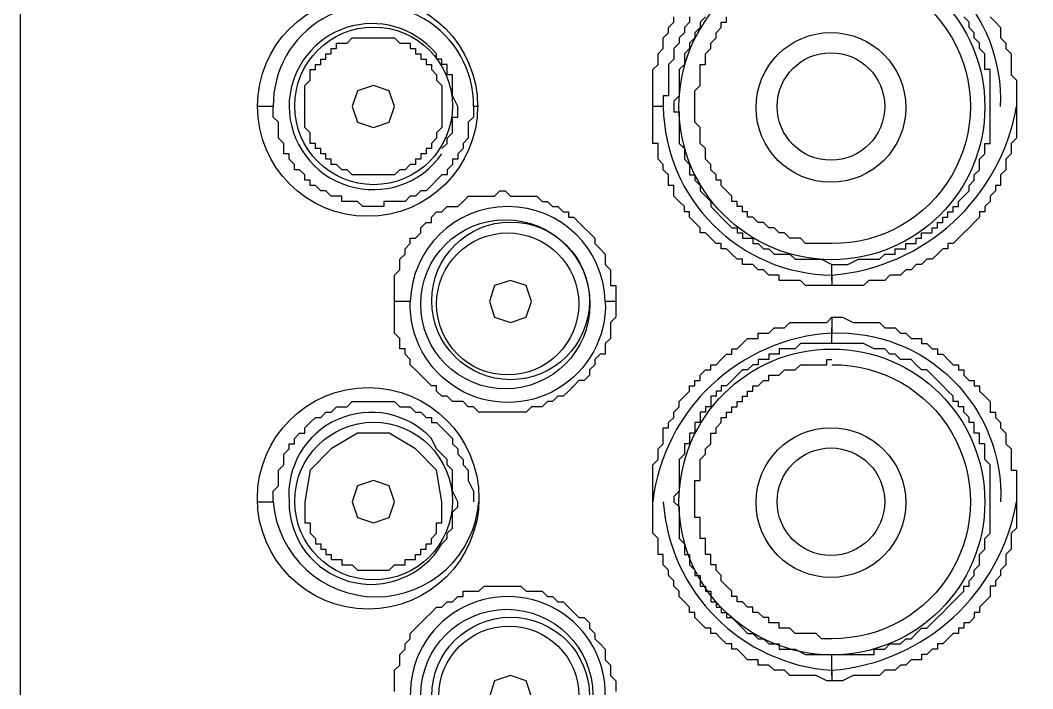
# Model space of a CAD drawing. Extents: x -1585 to -1165, y -4178 to -3881.
# Drawn here: x -1415.66 to -1409.94, y -3984.39 to -3980.62 of the extents above; entities that cross this region are included whole.
import ezdxf

# ---------------------------------------------------------------- set-up
doc = ezdxf.new("R2010")
doc.units = 0
doc.header["$LTSCALE"] = 7
doc.layers.add('DWG', color=7, linetype='CONTINUOUS')

msp = doc.modelspace()

# ---------------------------------------------------------------- linework, layer by layer
at = {"layer": 'DWG'}
for points in [[(-1406.4663, -4033.5221), (-1406.4663, -3967.1796), (-1415.6591, -3967.1796), (-1415.6591, -4033.5221)], [(-1413.2791, -3981.1026), (-1413.2791, -3981.1323), (-1413.2791, -3981.1621), (-1413.2791, -3981.1918), (-1413.2791, -3981.2216), (-1413.3088, -3981.2513), (-1413.3088, -3981.2811), (-1413.3386, -3981.3108), (-1413.3386, -3981.3406), (-1413.3683, -3981.3406), (-1413.3683, -3981.3703), (-1413.3981, -3981.3703), (-1413.3981, -3981.4001), (-1413.4278, -3981.4001), (-1413.4278, -3981.4298), (-1413.4576, -3981.4298), (-1413.4873, -3981.4596), (-1413.5171, -3981.4596), (-1413.5468, -3981.4893), (-1413.5766, -3981.4893), (-1413.6063, -3981.4893), (-1413.6361, -3981.4893), (-1413.6658, -3981.4893), (-1413.6956, -3981.4893), (-1413.7253, -3981.4893), (-1413.7551, -3981.4893), (-1413.7848, -3981.4893), (-1413.8146, -3981.4596), (-1413.8443, -3981.4596), (-1413.8741, -3981.4298), (-1413.9038, -3981.4298), (-1413.9038, -3981.4001), (-1413.9336, -3981.4001), (-1413.9336, -3981.3703), (-1413.9633, -3981.3703), (-1413.9633, -3981.3406), (-1413.9931, -3981.3406), (-1413.9931, -3981.3108), (-1414.0228, -3981.3108), (-1414.0228, -3981.2811), (-1414.0228, -3981.2513), (-1414.0526, -3981.2216), (-1414.0526, -3981.1918), (-1414.0526, -3981.1621), (-1414.0526, -3981.1323), (-1414.0526, -3981.1026), (-1414.0526, -3981.0728), (-1414.0526, -3981.0431), (-1414.0526, -3981.0133), (-1414.0526, -3980.9836), (-1414.0228, -3980.9538), (-1414.0228, -3980.9241), (-1414.0228, -3980.8943), (-1413.9931, -3980.8943), (-1413.9931, -3980.8646), (-1413.9633, -3980.8646), (-1413.9633, -3980.8348), (-1413.9336, -3980.8348), (-1413.9336, -3980.8051), (-1413.9038, -3980.8051), (-1413.9038, -3980.7753), (-1413.8741, -3980.7753), (-1413.8741, -3980.7456), (-1413.8443, -3980.7456), (-1413.8146, -3980.7456), (-1413.7848, -3980.7158), (-1413.7551, -3980.7158), (-1413.7253, -3980.7158), (-1413.6956, -3980.7158), (-1413.6658, -3980.7158), (-1413.6361, -3980.7158), (-1413.6063, -3980.7158), (-1413.5766, -3980.7158), (-1413.5468, -3980.7158), (-1413.5171, -3980.7456), (-1413.4873, -3980.7456), (-1413.4576, -3980.7456), (-1413.4576, -3980.7753), (-1413.4278, -3980.7753), (-1413.4278, -3980.8051), (-1413.3981, -3980.8051), (-1413.3981, -3980.8348), (-1413.3683, -3980.8348), (-1413.3683, -3980.8646), (-1413.3386, -3980.8646), (-1413.3386, -3980.8943), (-1413.3088, -3980.9241), (-1413.3088, -3980.9538), (-1413.2791, -3980.9836), (-1413.2791, -3981.0133), (-1413.2791, -3981.0431), (-1413.2791, -3981.0728)], [(-1413.5468, -3981.1026), (-1413.5766, -3981.0133), (-1413.6658, -3980.9836), (-1413.7551, -3981.0133), (-1413.7848, -3981.1026), (-1413.7551, -3981.1918), (-1413.6658, -3981.2216), (-1413.5766, -3981.1918)], [(-1413.5468, -3982.2033), (-1413.5468, -3982.1736), (-1413.5468, -3982.1438), (-1413.5468, -3982.1141), (-1413.5468, -3982.0843), (-1413.5468, -3982.0546), (-1413.5171, -3982.0248), (-1413.5171, -3981.9951), (-1413.5171, -3981.9653), (-1413.4873, -3981.9356), (-1413.4873, -3981.9058), (-1413.4576, -3981.8761), (-1413.4576, -3981.8463), (-1413.4278, -3981.8463), (-1413.3981, -3981.8166), (-1413.3981, -3981.7868), (-1413.3683, -3981.7571), (-1413.3386, -3981.7571), (-1413.3386, -3981.7273), (-1413.3088, -3981.6976), (-1413.2791, -3981.6976), (-1413.2493, -3981.6678), (-1413.2196, -3981.6678), (-1413.1898, -3981.6678), (-1413.1601, -3981.6381), (-1413.1303, -3981.6083), (-1413.1006, -3981.6083), (-1413.0708, -3981.6083), (-1413.0411, -3981.6083), (-1413.0113, -3981.6083), (-1412.9816, -3981.6083), (-1412.9518, -3981.5786), (-1412.9221, -3981.5786), (-1412.8923, -3981.6083), (-1412.8626, -3981.6083), (-1412.8328, -3981.6083), (-1412.8031, -3981.6083), (-1412.7733, -3981.6083), (-1412.7436, -3981.6083), (-1412.7138, -3981.6381), (-1412.6841, -3981.6381), (-1412.6543, -3981.6678), (-1412.6246, -3981.6678), (-1412.5948, -3981.6976), (-1412.5651, -3981.6976), (-1412.5651, -3981.7273), (-1412.5353, -3981.7273), (-1412.5056, -3981.7571), (-1412.4758, -3981.7868), (-1412.4461, -3981.8166), (-1412.4163, -3981.8463), (-1412.4163, -3981.8761), (-1412.3866, -3981.9058), (-1412.3568, -3981.9356), (-1412.3568, -3981.9653), (-1412.3568, -3981.9951), (-1412.3271, -3982.0248), (-1412.3271, -3982.0546), (-1412.3271, -3982.0843), (-1412.3271, -3982.1141), (-1412.2973, -3982.1141), (-1412.2973, -3982.1438), (-1412.2973, -3982.1736), (-1412.2973, -3982.2033), (-1412.2973, -3982.2331), (-1412.2973, -3982.2628), (-1412.2973, -3982.2926), (-1412.3271, -3982.3223), (-1412.3271, -3982.3521), (-1412.3271, -3982.3818), (-1412.3271, -3982.4116), (-1412.3568, -3982.4413), (-1412.3568, -3982.4711), (-1412.3568, -3982.5008), (-1412.3866, -3982.5008), (-1412.4163, -3982.5306), (-1412.4163, -3982.5603), (-1412.4461, -3982.5901), (-1412.4461, -3982.6198), (-1412.4758, -3982.6496), (-1412.5056, -3982.6496), (-1412.5353, -3982.6793), (-1412.5651, -3982.7091), (-1412.5948, -3982.7388), (-1412.6246, -3982.7388), (-1412.6543, -3982.7686), (-1412.6841, -3982.7686), (-1412.7138, -3982.7983), (-1412.7436, -3982.7983), (-1412.7733, -3982.7983), (-1412.8031, -3982.8281), (-1412.8328, -3982.8281), (-1412.8626, -3982.8281), (-1412.8923, -3982.8281), (-1412.9221, -3982.8281), (-1412.9518, -3982.8281), (-1412.9816, -3982.8281), (-1413.0113, -3982.8281), (-1413.0411, -3982.8281), (-1413.0708, -3982.8281), (-1413.1006, -3982.7983), (-1413.1303, -3982.7983), (-1413.1601, -3982.7686), (-1413.1898, -3982.7686), (-1413.2196, -3982.7686), (-1413.2493, -3982.7388), (-1413.2791, -3982.7388), (-1413.3088, -3982.7091), (-1413.3088, -3982.6793), (-1413.3386, -3982.6793), (-1413.3683, -3982.6496), (-1413.3981, -3982.6198), (-1413.4278, -3982.5901), (-1413.4576, -3982.5603), (-1413.4576, -3982.5306), (-1413.4873, -3982.5008), (-1413.4873, -3982.4711), (-1413.5171, -3982.4711), (-1413.5171, -3982.4413), (-1413.5171, -3982.4116), (-1413.5468, -3982.3818), (-1413.5468, -3982.3521), (-1413.5468, -3982.3223), (-1413.5468, -3982.2628)], [(-1412.7733, -3982.2033), (-1412.8031, -3982.1141), (-1412.8923, -3982.0843), (-1412.9816, -3982.1141), (-1413.0113, -3982.2033), (-1412.9816, -3982.2926), (-1412.8923, -3982.3223), (-1412.8031, -3982.2926)], [(-1412.0891, -3983.3338), (-1412.0891, -3983.2743), (-1412.0891, -3983.2148), (-1412.0891, -3983.1851), (-1412.0891, -3983.1553), (-1412.0891, -3983.1256), (-1412.0593, -3983.0958), (-1412.0593, -3983.0661), (-1412.0593, -3983.0363), (-1412.0296, -3983.0066), (-1412.0296, -3982.9768), (-1412.0296, -3982.9471), (-1412.0296, -3982.9173), (-1411.9998, -3982.9173), (-1411.9998, -3982.8876), (-1411.9701, -3982.8578), (-1411.9701, -3982.8281), (-1411.9403, -3982.7983), (-1411.9403, -3982.7686), (-1411.9106, -3982.7388), (-1411.8808, -3982.7091), (-1411.8808, -3982.6793), (-1411.8511, -3982.6793), (-1411.8511, -3982.6496), (-1411.8213, -3982.6496), (-1411.8213, -3982.6198), (-1411.7916, -3982.5901), (-1411.7618, -3982.5901), (-1411.7618, -3982.5603), (-1411.7321, -3982.5603), (-1411.7023, -3982.5306), (-1411.6726, -3982.5008), (-1411.6428, -3982.5008), (-1411.6428, -3982.4711), (-1411.6131, -3982.4711), (-1411.5833, -3982.4413), (-1411.5536, -3982.4116), (-1411.5238, -3982.4116), (-1411.4941, -3982.4116), (-1411.4941, -3982.3818), (-1411.4643, -3982.3818), (-1411.4346, -3982.3818), (-1411.4048, -3982.3521), (-1411.3751, -3982.3521), (-1411.3453, -3982.3521), (-1411.3156, -3982.3223), (-1411.2858, -3982.3223), (-1411.2561, -3982.3223), (-1411.2263, -3982.3223), (-1411.1966, -3982.3223), (-1411.1668, -3982.3223), (-1411.1073, -3982.3223), (-1411.0776, -3982.2926), (-1411.0181, -3982.2926), (-1410.9586, -3982.3223), (-1410.9288, -3982.3223), (-1410.8991, -3982.3223), (-1410.8693, -3982.3223), (-1410.8396, -3982.3223), (-1410.8098, -3982.3223), (-1410.7801, -3982.3521), (-1410.7503, -3982.3521), (-1410.7206, -3982.3521), (-1410.6908, -3982.3818), (-1410.6611, -3982.3818), (-1410.6313, -3982.4116), (-1410.6016, -3982.4116), (-1410.5718, -3982.4116), (-1410.5718, -3982.4413), (-1410.5421, -3982.4413), (-1410.5123, -3982.4711), (-1410.4826, -3982.4711), (-1410.4826, -3982.5008), (-1410.4528, -3982.5008), (-1410.4231, -3982.5306), (-1410.3933, -3982.5603), (-1410.3636, -3982.5603), (-1410.3636, -3982.5901), (-1410.3338, -3982.5901), (-1410.3338, -3982.6198), (-1410.3041, -3982.6496), (-1410.2743, -3982.6496), (-1410.2743, -3982.6793), (-1410.2446, -3982.6793), (-1410.2446, -3982.7091), (-1410.2148, -3982.7388), (-1410.1851, -3982.7686), (-1410.1851, -3982.7983), (-1410.1851, -3982.8281), (-1410.1553, -3982.8281), (-1410.1553, -3982.8578), (-1410.1256, -3982.8876), (-1410.1256, -3982.9173), (-1410.0958, -3982.9471), (-1410.0958, -3982.9768), (-1410.0958, -3983.0066), (-1410.0661, -3983.0363), (-1410.0661, -3983.0661), (-1410.0661, -3983.0958), (-1410.0661, -3983.1256), (-1410.0661, -3983.1553), (-1410.0363, -3983.1553), (-1410.0363, -3983.1851), (-1410.0363, -3983.2148), (-1410.0363, -3983.2743), (-1410.0363, -3983.3338), (-1410.0363, -3983.3636), (-1410.0363, -3983.4231), (-1410.0363, -3983.4528), (-1410.0363, -3983.4826), (-1410.0661, -3983.5123), (-1410.0661, -3983.5421), (-1410.0661, -3983.5718), (-1410.0661, -3983.6016), (-1410.0958, -3983.6313), (-1410.0958, -3983.6611), (-1410.0958, -3983.6908), (-1410.1256, -3983.7206), (-1410.1256, -3983.7503), (-1410.1553, -3983.7801), (-1410.1553, -3983.8098), (-1410.1851, -3983.8098), (-1410.1851, -3983.8396), (-1410.1851, -3983.8693), (-1410.2148, -3983.8991), (-1410.2446, -3983.9288), (-1410.2446, -3983.9586), (-1410.2743, -3983.9586), (-1410.2743, -3983.9883), (-1410.3041, -3984.0181), (-1410.3338, -3984.0181), (-1410.3338, -3984.0478), (-1410.3636, -3984.0478), (-1410.3636, -3984.0776), (-1410.3933, -3984.0776), (-1410.4231, -3984.1073), (-1410.4528, -3984.1371), (-1410.4826, -3984.1371), (-1410.4826, -3984.1668), (-1410.5123, -3984.1668), (-1410.5421, -3984.1966), (-1410.5718, -3984.1966), (-1410.5718, -3984.2263), (-1410.6016, -3984.2263), (-1410.6313, -3984.2263), (-1410.6611, -3984.2561), (-1410.6908, -3984.2561), (-1410.7206, -3984.2858), (-1410.7503, -3984.2858), (-1410.7801, -3984.2858), (-1410.8098, -3984.3156), (-1410.8396, -3984.3156), (-1410.8693, -3984.3156), (-1410.8991, -3984.3156), (-1410.9288, -3984.3156), (-1410.9586, -3984.3156), (-1411.0181, -3984.3453), (-1411.0776, -3984.3453), (-1411.1073, -3984.3453), (-1411.1668, -3984.3156), (-1411.1966, -3984.3156), (-1411.2263, -3984.3156), (-1411.2561, -3984.3156), (-1411.2858, -3984.3156), (-1411.3156, -3984.3156), (-1411.3453, -3984.2858), (-1411.3751, -3984.2858), (-1411.4048, -3984.2858), (-1411.4346, -3984.2561), (-1411.4643, -3984.2561), (-1411.4941, -3984.2561), (-1411.4941, -3984.2263), (-1411.5238, -3984.2263), (-1411.5536, -3984.2263), (-1411.5833, -3984.1966), (-1411.6131, -3984.1668), (-1411.6428, -3984.1668), (-1411.6428, -3984.1371), (-1411.6726, -3984.1371), (-1411.7023, -3984.1073), (-1411.7321, -3984.0776), (-1411.7618, -3984.0776), (-1411.7618, -3984.0478), (-1411.7916, -3984.0478), (-1411.8213, -3984.0181), (-1411.8511, -3983.9883), (-1411.8511, -3983.9586), (-1411.8808, -3983.9586), (-1411.8808, -3983.9288), (-1411.9106, -3983.8991), (-1411.9403, -3983.8693), (-1411.9403, -3983.8396), (-1411.9701, -3983.8098), (-1411.9701, -3983.7801), (-1411.9998, -3983.7503), (-1411.9998, -3983.7206), (-1412.0296, -3983.6908), (-1412.0296, -3983.6611), (-1412.0296, -3983.6313), (-1412.0593, -3983.6313), (-1412.0593, -3983.6016), (-1412.0593, -3983.5718), (-1412.0593, -3983.5421), (-1412.0891, -3983.5123), (-1412.0891, -3983.4826), (-1412.0891, -3983.4528), (-1412.0891, -3983.4231), (-1412.0891, -3983.3636)], [(-1411.0776, -3984.1966), (-1411.0181, -3984.1966), (-1410.9883, -3984.1966), (-1410.9288, -3984.1966), (-1410.8991, -3984.1966), (-1410.8693, -3984.1966), (-1410.8396, -3984.1966), (-1410.8396, -3984.1668), (-1410.8098, -3984.1668), (-1410.7801, -3984.1668), (-1410.7503, -3984.1371), (-1410.7206, -3984.1371), (-1410.6908, -3984.1371), (-1410.6611, -3984.1073), (-1410.6313, -3984.1073), (-1410.6016, -3984.0776), (-1410.5718, -3984.0478), (-1410.5421, -3984.0478), (-1410.5123, -3984.0181), (-1410.4826, -3983.9883), (-1410.4528, -3983.9586), (-1410.4231, -3983.9288), (-1410.3933, -3983.8991), (-1410.3636, -3983.8693), (-1410.3338, -3983.8396), (-1410.3338, -3983.8098), (-1410.3041, -3983.8098), (-1410.3041, -3983.7801), (-1410.2743, -3983.7503), (-1410.2743, -3983.7206), (-1410.2446, -3983.6908), (-1410.2446, -3983.6611), (-1410.2446, -3983.6313), (-1410.2148, -3983.6016), (-1410.2148, -3983.5718), (-1410.2148, -3983.5421), (-1410.1851, -3983.5123), (-1410.1851, -3983.4826), (-1410.1851, -3983.4528), (-1410.1851, -3983.4231), (-1410.1851, -3983.3933), (-1410.1851, -3983.3636), (-1410.1851, -3983.3338), (-1410.1851, -3983.3041), (-1410.1851, -3983.2743), (-1410.1851, -3983.2446), (-1410.1851, -3983.2148), (-1410.1851, -3983.1851), (-1410.1851, -3983.1553), (-1410.1851, -3983.1256), (-1410.2148, -3983.0958), (-1410.2148, -3983.0661), (-1410.2148, -3983.0363), (-1410.2148, -3983.0066), (-1410.2446, -3983.0066), (-1410.2446, -3982.9768), (-1410.2446, -3982.9471), (-1410.2743, -3982.9471), (-1410.2743, -3982.9173), (-1410.2743, -3982.8876), (-1410.3041, -3982.8876), (-1410.3041, -3982.8578), (-1410.3338, -3982.8281), (-1410.3338, -3982.7983), (-1410.3636, -3982.7983), (-1410.3636, -3982.7686), (-1410.3933, -3982.7686), (-1410.3933, -3982.7388), (-1410.4231, -3982.7091), (-1410.4528, -3982.6793), (-1410.4826, -3982.6496), (-1410.5123, -3982.6198), (-1410.5421, -3982.5901), (-1410.5718, -3982.5901), (-1410.6016, -3982.5603), (-1410.6313, -3982.5306), (-1410.6611, -3982.5306), (-1410.6908, -3982.5306), (-1410.7206, -3982.5008), (-1410.7503, -3982.5008), (-1410.7801, -3982.4711), (-1410.8098, -3982.4711), (-1410.8396, -3982.4711), (-1410.8991, -3982.4413), (-1410.9288, -3982.4413), (-1410.9883, -3982.4413), (-1411.0776, -3982.4413), (-1411.1073, -3982.4413), (-1411.1371, -3982.4413), (-1411.1966, -3982.4413), (-1411.2263, -3982.4413), (-1411.2561, -3982.4413), (-1411.2858, -3982.4711), (-1411.3156, -3982.4711), (-1411.3453, -3982.4711), (-1411.3751, -3982.4711), (-1411.3751, -3982.5008), (-1411.4048, -3982.5008), (-1411.4346, -3982.5008), (-1411.4346, -3982.5306), (-1411.4643, -3982.5306), (-1411.4941, -3982.5306), (-1411.4941, -3982.5603), (-1411.5238, -3982.5603), (-1411.5536, -3982.5901), (-1411.5833, -3982.5901), (-1411.6131, -3982.6198), (-1411.6428, -3982.6496), (-1411.6726, -3982.6793), (-1411.7023, -3982.6793), (-1411.7023, -3982.7091), (-1411.7321, -3982.7091), (-1411.7321, -3982.7388), (-1411.7618, -3982.7388), (-1411.7618, -3982.7686), (-1411.7618, -3982.7983), (-1411.7916, -3982.7983), (-1411.7916, -3982.8281), (-1411.8213, -3982.8281), (-1411.8213, -3982.8578), (-1411.8213, -3982.8876), (-1411.8511, -3982.8876), (-1411.8511, -3982.9173), (-1411.8511, -3982.9471), (-1411.8808, -3982.9471), (-1411.8808, -3982.9768), (-1411.8808, -3983.0066), (-1411.9106, -3983.0066), (-1411.9106, -3983.0363), (-1411.9106, -3983.0661), (-1411.9403, -3983.0958), (-1411.9403, -3983.1256), (-1411.9403, -3983.1553), (-1411.9403, -3983.1851), (-1411.9403, -3983.2148), (-1411.9403, -3983.2446), (-1411.9403, -3983.2743), (-1411.9701, -3983.3041), (-1411.9701, -3983.3338), (-1411.9403, -3983.3636), (-1411.9403, -3983.3933), (-1411.9403, -3983.4231), (-1411.9403, -3983.4528), (-1411.9403, -3983.4826), (-1411.9403, -3983.5123), (-1411.9403, -3983.5421), (-1411.9106, -3983.5718), (-1411.9106, -3983.6016), (-1411.9106, -3983.6313), (-1411.8808, -3983.6313), (-1411.8808, -3983.6611), (-1411.8808, -3983.6908), (-1411.8511, -3983.7206), (-1411.8511, -3983.7503), (-1411.8213, -3983.7503), (-1411.8213, -3983.7801), (-1411.8213, -3983.8098), (-1411.7916, -3983.8098), (-1411.7916, -3983.8396), (-1411.7618, -3983.8396), (-1411.7618, -3983.8693), (-1411.7618, -3983.8991), (-1411.7321, -3983.8991), (-1411.7321, -3983.9288), (-1411.7023, -3983.9288), (-1411.7023, -3983.9586), (-1411.6726, -3983.9586), (-1411.6726, -3983.9883), (-1411.6428, -3983.9883), (-1411.6131, -3984.0181), (-1411.5833, -3984.0478), (-1411.5536, -3984.0776), (-1411.5238, -3984.0776), (-1411.4941, -3984.1073), (-1411.4643, -3984.1073), (-1411.4346, -3984.1371), (-1411.4048, -3984.1371), (-1411.3751, -3984.1371), (-1411.3751, -3984.1668), (-1411.3453, -3984.1668), (-1411.3156, -3984.1668), (-1411.2858, -3984.1668), (-1411.2263, -3984.1966), (-1411.1966, -3984.1966), (-1411.1371, -3984.1966)], [(-1413.2791, -3983.3338), (-1413.3088, -3983.1553), (-1413.4278, -3983.0363), (-1413.5766, -3982.9471), (-1413.7551, -3982.9471), (-1413.9038, -3983.0363), (-1414.0228, -3983.1553), (-1414.0526, -3983.3338), (-1414.0526, -3983.3636), (-1414.0526, -3983.3933), (-1414.0526, -3983.4231), (-1414.0526, -3983.4528), (-1414.0228, -3983.4528), (-1414.0228, -3983.4826), (-1414.0228, -3983.5123), (-1413.9931, -3983.5421), (-1413.9931, -3983.5718), (-1413.9633, -3983.5718), (-1413.9633, -3983.6016), (-1413.9336, -3983.6016), (-1413.9336, -3983.6313), (-1413.9038, -3983.6313), (-1413.9038, -3983.6611), (-1413.8741, -3983.6611), (-1413.8443, -3983.6611), (-1413.8443, -3983.6908), (-1413.8146, -3983.6908), (-1413.7848, -3983.6908), (-1413.7551, -3983.7206), (-1413.7253, -3983.7206), (-1413.6956, -3983.7206), (-1413.6658, -3983.7206), (-1413.6361, -3983.7206), (-1413.6063, -3983.7206), (-1413.5766, -3983.7206), (-1413.5468, -3983.6908), (-1413.5171, -3983.6908), (-1413.4873, -3983.6908), (-1413.4873, -3983.6611), (-1413.4576, -3983.6611), (-1413.4278, -3983.6611), (-1413.4278, -3983.6313), (-1413.3981, -3983.6313), (-1413.3981, -3983.6016), (-1413.3683, -3983.6016), (-1413.3683, -3983.5718), (-1413.3386, -3983.5718), (-1413.3386, -3983.5421), (-1413.3088, -3983.5123), (-1413.3088, -3983.4826), (-1413.3088, -3983.4528), (-1413.2791, -3983.4528), (-1413.2791, -3983.4231), (-1413.2791, -3983.3933), (-1413.2791, -3983.3636)], [(-1413.5468, -3983.3338), (-1413.5766, -3983.2446), (-1413.6658, -3983.2148), (-1413.7551, -3983.2446), (-1413.7848, -3983.3338), (-1413.7551, -3983.4231), (-1413.6658, -3983.4528), (-1413.5766, -3983.4231)], [(-1412.7733, -3984.4346), (-1412.8031, -3984.3453), (-1412.8923, -3984.3156), (-1412.9816, -3984.3453), (-1413.0113, -3984.4346), (-1412.9816, -3984.5238), (-1412.8923, -3984.5536), (-1412.8031, -3984.5238)]]:
    msp.add_lwpolyline(points, close=True, dxfattribs=at)
for points in [[(-1411.0776, -3980.3291, -1.01005), (-1411.0776, -3981.8761), (-1411.1073, -3981.8761), (-1411.1371, -3981.8761), (-1411.1668, -3981.8761), (-1411.1966, -3981.8761), (-1411.2263, -3981.8761), (-1411.2561, -3981.8463), (-1411.2858, -3981.8463), (-1411.3156, -3981.8463), (-1411.3453, -3981.8166), (-1411.3751, -3981.8166), (-1411.4048, -3981.7868), (-1411.4346, -3981.7868), (-1411.4643, -3981.7571), (-1411.4941, -3981.7571), (-1411.5238, -3981.7273), (-1411.5536, -3981.7273), (-1411.5536, -3981.6976), (-1411.5833, -3981.6976), (-1411.5833, -3981.6678), (-1411.6131, -3981.6678), (-1411.6131, -3981.6381), (-1411.6428, -3981.6381), (-1411.6428, -3981.6083), (-1411.6726, -3981.5786), (-1411.7023, -3981.5488), (-1411.7023, -3981.5191), (-1411.7321, -3981.5191), (-1411.7321, -3981.4893), (-1411.7618, -3981.4596), (-1411.7618, -3981.4298), (-1411.7916, -3981.4001), (-1411.7916, -3981.3703), (-1411.7916, -3981.3406), (-1411.8213, -3981.3108), (-1411.8213, -3981.2811), (-1411.8213, -3981.2513), (-1411.8213, -3981.2216), (-1411.8511, -3981.1918), (-1411.8511, -3981.1621), (-1411.8511, -3981.1323), (-1411.8511, -3981.1026), (-1411.8511, -3981.0728), (-1411.8511, -3981.0431), (-1411.8511, -3981.0133), (-1411.8213, -3980.9836), (-1411.8213, -3980.9538), (-1411.8213, -3980.9241), (-1411.8213, -3980.8646), (-1411.7916, -3980.8646), (-1411.7916, -3980.8348), (-1411.7916, -3980.8051), (-1411.7618, -3980.7753), (-1411.7618, -3980.7456), (-1411.7321, -3980.7158), (-1411.7321, -3980.6861), (-1411.7023, -3980.6563), (-1411.7023, -3980.6266), (-1411.6726, -3980.6266), (-1411.6726, -3980.5968)], [(-1413.2791, -3981.3406), (-1413.2493, -3981.3108), (-1413.2493, -3981.2811), (-1413.2196, -3981.2513), (-1413.2196, -3981.2216), (-1413.2196, -3981.1918), (-1413.2196, -3981.1621), (-1413.1898, -3981.1621), (-1413.1898, -3981.1323), (-1413.1898, -3981.1026), (-1413.2196, -3981.0431), (-1413.2196, -3981.0133), (-1413.2196, -3980.9836), (-1413.2196, -3980.9538), (-1413.2196, -3980.9241), (-1413.2493, -3980.9241), (-1413.2493, -3980.8943), (-1413.2493, -3980.8646), (-1413.2791, -3980.8646), (-1413.2791, -3980.8348), (-1413.3088, -3980.8348), (-1413.3088, -3980.8051), (-1413.3386, -3980.7753, 0.671749), (-1414.1418, -3981.1026, 0.72896), (-1413.2791, -3981.3703)], [(-1412.0296, -3981.1026, 0.406591), (-1411.0776, -3982.0546), (-1411.0776, -3982.0843), (-1411.0776, -3982.1141)], [(-1412.2973, -3982.2033), (-1412.3271, -3982.2033), (-1412.3568, -3982.2033, -1.036194), (-1413.4576, -3982.2033), (-1413.4873, -3982.2033), (-1413.5171, -3982.2033), (-1413.5468, -3982.2033)], [(-1411.0776, -3982.2926), (-1411.0776, -3982.3223), (-1411.0776, -3982.3521), (-1411.0776, -3982.3818, -0.4375), (-1410.1256, -3983.3338)], [(-1411.0776, -3982.5603, -1.01005), (-1411.0776, -3984.1073), (-1411.1073, -3984.1073), (-1411.1371, -3984.1073), (-1411.1668, -3984.0776), (-1411.1966, -3984.0776), (-1411.2263, -3984.0776), (-1411.2561, -3984.0776), (-1411.2858, -3984.0776), (-1411.3156, -3984.0478), (-1411.3453, -3984.0478), (-1411.3751, -3984.0478), (-1411.3751, -3984.0181), (-1411.4048, -3984.0181), (-1411.4346, -3984.0181), (-1411.4346, -3983.9883), (-1411.4643, -3983.9883), (-1411.4941, -3983.9586), (-1411.5238, -3983.9586), (-1411.5238, -3983.9288), (-1411.5536, -3983.9288), (-1411.5833, -3983.8991), (-1411.6131, -3983.8991), (-1411.6131, -3983.8693), (-1411.6428, -3983.8693), (-1411.6428, -3983.8396), (-1411.6726, -3983.8098), (-1411.7023, -3983.7801), (-1411.7023, -3983.7503), (-1411.7321, -3983.7206), (-1411.7321, -3983.6908), (-1411.7618, -3983.6908), (-1411.7618, -3983.6611), (-1411.7618, -3983.6313), (-1411.7916, -3983.6313), (-1411.7916, -3983.6016), (-1411.7916, -3983.5718), (-1411.7916, -3983.5421), (-1411.8213, -3983.5421), (-1411.8213, -3983.5123), (-1411.8213, -3983.4528), (-1411.8213, -3983.4231), (-1411.8511, -3983.4231), (-1411.8511, -3983.3933), (-1411.8511, -3983.3636), (-1411.8511, -3983.3338), (-1411.8511, -3983.3041), (-1411.8511, -3983.2743), (-1411.8511, -3983.2446), (-1411.8511, -3983.2148), (-1411.8213, -3983.2148), (-1411.8213, -3983.1851), (-1411.8213, -3983.1256), (-1411.8213, -3983.0958), (-1411.7916, -3983.0661), (-1411.7916, -3983.0363), (-1411.7618, -3983.0066), (-1411.7618, -3982.9768), (-1411.7618, -3982.9471), (-1411.7321, -3982.9471), (-1411.7321, -3982.9173), (-1411.7023, -3982.8876), (-1411.7023, -3982.8578), (-1411.6726, -3982.8578), (-1411.6726, -3982.8281), (-1411.6428, -3982.8281), (-1411.6428, -3982.7983), (-1411.6131, -3982.7983), (-1411.6131, -3982.7686), (-1411.5833, -3982.7686), (-1411.5833, -3982.7388), (-1411.5536, -3982.7388), (-1411.5536, -3982.7091), (-1411.5238, -3982.7091), (-1411.5238, -3982.6793), (-1411.4941, -3982.6793), (-1411.4643, -3982.6496), (-1411.4346, -3982.6496), (-1411.4346, -3982.6198), (-1411.4048, -3982.6198), (-1411.3751, -3982.6198), (-1411.3453, -3982.5901), (-1411.3156, -3982.5901), (-1411.2858, -3982.5901), (-1411.2561, -3982.5603), (-1411.2263, -3982.5603), (-1411.1966, -3982.5603), (-1411.1668, -3982.5603), (-1411.1371, -3982.5603), (-1411.1073, -3982.5603), (-1411.1073, -3982.5306), (-1411.0776, -3982.5306)], [(-1412.0296, -3983.3338, 0.375), (-1411.0776, -3984.2858), (-1411.0776, -3984.3156), (-1411.0776, -3984.3453)]]:
    msp.add_lwpolyline(points, format="xyb", dxfattribs=at)
for points in [[(-1411.8808, -3980.5968), (-1411.8808, -3980.6266), (-1411.9106, -3980.6563), (-1411.9106, -3980.6861), (-1411.9403, -3980.7158), (-1411.9403, -3980.7456), (-1411.9701, -3980.7753), (-1411.9701, -3980.8051), (-1411.9701, -3980.8348), (-1411.9998, -3980.8646), (-1411.9998, -3980.8943), (-1411.9998, -3980.9241), (-1411.9998, -3980.9538), (-1411.9998, -3980.9836), (-1411.9998, -3981.0133), (-1411.9998, -3981.0431), (-1412.0296, -3981.0431), (-1412.0296, -3981.0728), (-1412.0296, -3981.1026), (-1412.0593, -3981.1026), (-1412.0891, -3981.1026)], [(-1410.1851, -3980.5968), (-1410.1553, -3980.6266), (-1410.1256, -3980.6563), (-1410.1256, -3980.6861), (-1410.1256, -3980.7158), (-1410.0958, -3980.7456), (-1410.0958, -3980.7753), (-1410.0661, -3980.8051), (-1410.0661, -3980.8348), (-1410.0661, -3980.8646), (-1410.0661, -3980.8943), (-1410.0661, -3980.9241), (-1410.0363, -3980.9538), (-1410.0363, -3980.9836), (-1410.0363, -3981.0133), (-1410.0363, -3981.0431), (-1410.0363, -3981.1026), (-1410.0363, -3981.1621), (-1410.0363, -3981.1918), (-1410.0363, -3981.2216), (-1410.0363, -3981.2513), (-1410.0363, -3981.2811), (-1410.0661, -3981.3108), (-1410.0661, -3981.3406), (-1410.0661, -3981.3703), (-1410.0958, -3981.4001), (-1410.0958, -3981.4298), (-1410.0958, -3981.4596), (-1410.1256, -3981.4893), (-1410.1256, -3981.5191), (-1410.1256, -3981.5488), (-1410.1553, -3981.5488), (-1410.1553, -3981.5786), (-1410.1851, -3981.6083), (-1410.1851, -3981.6381), (-1410.2148, -3981.6678), (-1410.2148, -3981.6976), (-1410.2446, -3981.6976), (-1410.2446, -3981.7273), (-1410.2743, -3981.7571), (-1410.3041, -3981.7868), (-1410.3338, -3981.8166), (-1410.3636, -3981.8463), (-1410.3933, -3981.8761), (-1410.4231, -3981.8761), (-1410.4231, -3981.9058), (-1410.4528, -3981.9058), (-1410.4826, -3981.9356), (-1410.5123, -3981.9653), (-1410.5421, -3981.9653), (-1410.5718, -3981.9951), (-1410.6016, -3981.9951), (-1410.6313, -3982.0248), (-1410.6611, -3982.0248), (-1410.6908, -3982.0546), (-1410.7206, -3982.0546), (-1410.7503, -3982.0546), (-1410.7801, -3982.0843), (-1410.8098, -3982.0843), (-1410.8396, -3982.0843), (-1410.8693, -3982.0843), (-1410.8991, -3982.1141), (-1410.9288, -3982.1141), (-1410.9586, -3982.1141), (-1411.0181, -3982.1141), (-1411.0776, -3982.1141), (-1411.1073, -3982.1141), (-1411.1668, -3982.1141), (-1411.1966, -3982.1141), (-1411.2263, -3982.1141), (-1411.2561, -3982.0843), (-1411.2858, -3982.0843), (-1411.3156, -3982.0843), (-1411.3453, -3982.0843), (-1411.3751, -3982.0843), (-1411.3751, -3982.0546), (-1411.4048, -3982.0546), (-1411.4346, -3982.0546), (-1411.4643, -3982.0248), (-1411.4941, -3982.0248), (-1411.5238, -3981.9951), (-1411.5536, -3981.9951), (-1411.5833, -3981.9951), (-1411.5833, -3981.9653), (-1411.6131, -3981.9653), (-1411.6428, -3981.9356), (-1411.6726, -3981.9058), (-1411.7023, -3981.9058), (-1411.7023, -3981.8761), (-1411.7321, -3981.8761), (-1411.7618, -3981.8463), (-1411.7916, -3981.8166), (-1411.8213, -3981.8166), (-1411.8213, -3981.7868), (-1411.8511, -3981.7571), (-1411.8808, -3981.7273), (-1411.8808, -3981.6976), (-1411.9106, -3981.6976), (-1411.9106, -3981.6678), (-1411.9403, -3981.6381), (-1411.9701, -3981.6083), (-1411.9701, -3981.5786), (-1411.9701, -3981.5488), (-1411.9998, -3981.5488), (-1411.9998, -3981.5191), (-1411.9998, -3981.4893), (-1412.0296, -3981.4596), (-1412.0296, -3981.4298), (-1412.0593, -3981.4001), (-1412.0593, -3981.3703), (-1412.0593, -3981.3406), (-1412.0593, -3981.3108), (-1412.0891, -3981.3108), (-1412.0891, -3981.2811), (-1412.0891, -3981.2513), (-1412.0891, -3981.2216), (-1412.0891, -3981.1918), (-1412.0891, -3981.1621), (-1412.0891, -3981.1026), (-1412.0891, -3981.0431), (-1412.0891, -3981.0133), (-1412.0891, -3980.9836), (-1412.0891, -3980.9538), (-1412.0891, -3980.9241), (-1412.0891, -3980.8943), (-1412.0593, -3980.8646), (-1412.0593, -3980.8348), (-1412.0593, -3980.8051), (-1412.0296, -3980.7753), (-1412.0296, -3980.7456), (-1412.0296, -3980.7158), (-1411.9998, -3980.6861), (-1411.9998, -3980.6563), (-1411.9701, -3980.6266), (-1411.9701, -3980.5968)], [(-1411.7916, -3980.5968), (-1411.8213, -3980.6266), (-1411.8213, -3980.6563), (-1411.8511, -3980.6861), (-1411.8511, -3980.7158), (-1411.8808, -3980.7456), (-1411.8808, -3980.7753), (-1411.9106, -3980.8051), (-1411.9106, -3980.8348), (-1411.9106, -3980.8646), (-1411.9403, -3980.8943), (-1411.9403, -3980.9241), (-1411.9403, -3980.9538), (-1411.9403, -3980.9836), (-1411.9403, -3981.0133), (-1411.9403, -3981.0431), (-1411.9701, -3981.0728), (-1411.9701, -3981.1026), (-1411.9701, -3981.1323), (-1411.9403, -3981.1323), (-1411.9403, -3981.1621), (-1411.9403, -3981.1918), (-1411.9403, -3981.2216), (-1411.9403, -3981.2513), (-1411.9403, -3981.2811), (-1411.9403, -3981.3108), (-1411.9106, -3981.3406), (-1411.9106, -3981.3703), (-1411.9106, -3981.4001), (-1411.8808, -3981.4298), (-1411.8808, -3981.4596), (-1411.8808, -3981.4893), (-1411.8511, -3981.4893), (-1411.8511, -3981.5191), (-1411.8213, -3981.5488), (-1411.8213, -3981.5786), (-1411.7916, -3981.6083), (-1411.7618, -3981.6381), (-1411.7618, -3981.6678), (-1411.7321, -3981.6976), (-1411.7023, -3981.7273), (-1411.6726, -3981.7571), (-1411.6428, -3981.7868), (-1411.6131, -3981.7868), (-1411.6131, -3981.8166), (-1411.5833, -3981.8166), (-1411.5833, -3981.8463), (-1411.5536, -3981.8463), (-1411.5238, -3981.8463), (-1411.5238, -3981.8761), (-1411.4941, -3981.8761), (-1411.4643, -3981.9058), (-1411.4346, -3981.9058), (-1411.4048, -3981.9356), (-1411.3751, -3981.9356), (-1411.3453, -3981.9356), (-1411.3156, -3981.9356), (-1411.2858, -3981.9653), (-1411.2263, -3981.9653), (-1411.1966, -3981.9653), (-1411.1371, -3981.9653), (-1411.0776, -3981.9951), (-1411.0181, -3981.9951), (-1410.9883, -3981.9951), (-1410.9288, -3981.9653), (-1410.8991, -3981.9653), (-1410.8693, -3981.9653), (-1410.8396, -3981.9653), (-1410.8098, -3981.9653), (-1410.7801, -3981.9356), (-1410.7503, -3981.9356), (-1410.7206, -3981.9356), (-1410.7206, -3981.9058), (-1410.6908, -3981.9058), (-1410.6611, -3981.9058), (-1410.6611, -3981.8761), (-1410.6313, -3981.8761), (-1410.6016, -3981.8761), (-1410.6016, -3981.8463), (-1410.5718, -3981.8463), (-1410.5718, -3981.8166), (-1410.5421, -3981.8166), (-1410.5123, -3981.8166), (-1410.5123, -3981.7868), (-1410.4826, -3981.7868), (-1410.4826, -3981.7571), (-1410.4528, -3981.7571), (-1410.4528, -3981.7273), (-1410.4231, -3981.7273), (-1410.4231, -3981.6976), (-1410.3933, -3981.6976), (-1410.3933, -3981.6678), (-1410.3636, -3981.6678), (-1410.3636, -3981.6381), (-1410.3338, -3981.6083), (-1410.3041, -3981.5786), (-1410.3041, -3981.5488), (-1410.2743, -3981.5191), (-1410.2743, -3981.4893), (-1410.2446, -3981.4596), (-1410.2446, -3981.4298), (-1410.2446, -3981.4001), (-1410.2148, -3981.3703), (-1410.2148, -3981.3406), (-1410.2148, -3981.3108), (-1410.1851, -3981.3108), (-1410.1851, -3981.2811), (-1410.1851, -3981.2513), (-1410.1851, -3981.2216), (-1410.1851, -3981.1918), (-1410.1851, -3981.1621), (-1410.1851, -3981.1323), (-1410.1851, -3981.1026), (-1410.1851, -3981.0728), (-1410.1851, -3981.0431), (-1410.1851, -3981.0133), (-1410.1851, -3980.9836), (-1410.1851, -3980.9538), (-1410.1851, -3980.9241), (-1410.1851, -3980.8943), (-1410.2148, -3980.8943), (-1410.2148, -3980.8646), (-1410.2148, -3980.8348), (-1410.2148, -3980.8051), (-1410.2446, -3980.7753), (-1410.2446, -3980.7456), (-1410.2743, -3980.7158), (-1410.2743, -3980.6861), (-1410.3041, -3980.6563), (-1410.3041, -3980.6266), (-1410.3338, -3980.5968)], [(-1413.0708, -3981.1026), (-1413.1006, -3981.1026), (-1413.1006, -3981.1323), (-1413.1006, -3981.1621), (-1413.1303, -3981.1918), (-1413.1303, -3981.2216), (-1413.1303, -3981.2513), (-1413.1303, -3981.2811), (-1413.1601, -3981.3108), (-1413.1601, -3981.3406), (-1413.1898, -3981.3703), (-1413.1898, -3981.4001), (-1413.2196, -3981.4001), (-1413.2196, -3981.4298), (-1413.2493, -3981.4596), (-1413.2493, -3981.4893), (-1413.2791, -3981.4893), (-1413.3088, -3981.5191), (-1413.3386, -3981.5488), (-1413.3683, -3981.5786), (-1413.3981, -3981.5786), (-1413.4278, -3981.6083), (-1413.4576, -3981.6083), (-1413.4873, -3981.6381), (-1413.5171, -3981.6381), (-1413.5468, -3981.6381), (-1413.5766, -3981.6381), (-1413.6063, -3981.6381), (-1413.6063, -3981.6678), (-1413.6361, -3981.6678), (-1413.6658, -3981.6678), (-1413.6956, -3981.6678), (-1413.7253, -3981.6678), (-1413.7551, -3981.6381), (-1413.7848, -3981.6381), (-1413.8146, -3981.6381), (-1413.8443, -3981.6381), (-1413.8443, -3981.6083), (-1413.8741, -3981.6083), (-1413.9038, -3981.6083), (-1413.9336, -3981.5786), (-1413.9633, -3981.5786), (-1413.9931, -3981.5488), (-1414.0228, -3981.5488), (-1414.0228, -3981.5191), (-1414.0526, -3981.5191), (-1414.0526, -3981.4893), (-1414.0823, -3981.4596), (-1414.1121, -3981.4596), (-1414.1121, -3981.4298), (-1414.1418, -3981.4001), (-1414.1418, -3981.3703), (-1414.1716, -3981.3703), (-1414.1716, -3981.3406), (-1414.1716, -3981.3108), (-1414.2013, -3981.2811), (-1414.2013, -3981.2513), (-1414.2013, -3981.2216), (-1414.2013, -3981.1918), (-1414.2311, -3981.1621), (-1414.2311, -3981.1323), (-1414.2311, -3981.1026), (-1414.2608, -3981.1026), (-1414.2906, -3981.1026), (-1414.3203, -3981.1026)], [(-1411.0776, -3982.0843), (-1411.0776, -3982.0546), (-1411.0776, -3982.0248), (-1411.0776, -3981.9951)], [(-1411.0776, -3982.4413), (-1411.0776, -3982.4116), (-1411.0776, -3982.3818), (-1411.0776, -3982.3521)], [(-1414.3203, -3983.3338), (-1414.2906, -3983.3338), (-1414.2608, -3983.3338), (-1414.2311, -3983.3338), (-1414.2311, -3983.3041), (-1414.2311, -3983.2743), (-1414.2013, -3983.2446), (-1414.2013, -3983.2148), (-1414.2013, -3983.1851), (-1414.2013, -3983.1553), (-1414.1716, -3983.1256), (-1414.1716, -3983.0958), (-1414.1716, -3983.0661), (-1414.1418, -3983.0363), (-1414.1418, -3983.0066), (-1414.1121, -3983.0066), (-1414.1121, -3982.9768), (-1414.0823, -3982.9471), (-1414.0526, -3982.9471), (-1414.0526, -3982.9173), (-1414.0228, -3982.8876), (-1413.9931, -3982.8578), (-1413.9633, -3982.8578), (-1413.9336, -3982.8281), (-1413.9038, -3982.8281), (-1413.8741, -3982.7983), (-1413.8443, -3982.7983), (-1413.8146, -3982.7983), (-1413.7848, -3982.7686), (-1413.7551, -3982.7686), (-1413.7253, -3982.7686), (-1413.6956, -3982.7686), (-1413.6658, -3982.7686), (-1413.6361, -3982.7686), (-1413.6063, -3982.7686), (-1413.5766, -3982.7686), (-1413.5468, -3982.7686), (-1413.5171, -3982.7983), (-1413.4873, -3982.7983), (-1413.4576, -3982.7983), (-1413.4278, -3982.8281), (-1413.3981, -3982.8281), (-1413.3683, -3982.8578), (-1413.3386, -3982.8578), (-1413.3386, -3982.8876), (-1413.3088, -3982.8876), (-1413.2791, -3982.9173), (-1413.2493, -3982.9471), (-1413.2196, -3982.9768), (-1413.2196, -3983.0066), (-1413.1898, -3983.0363), (-1413.1898, -3983.0661), (-1413.1601, -3983.0958), (-1413.1601, -3983.1256), (-1413.1303, -3983.1553), (-1413.1303, -3983.1851), (-1413.1303, -3983.2148), (-1413.1006, -3983.2743), (-1413.1006, -3983.3041), (-1413.1006, -3983.3338)], [(-1413.5468, -3984.4048), (-1413.5468, -3984.3751), (-1413.5468, -3984.3453), (-1413.5468, -3984.3156), (-1413.5468, -3984.2858), (-1413.5171, -3984.2561), (-1413.5171, -3984.2263), (-1413.5171, -3984.1966), (-1413.4873, -3984.1668), (-1413.4873, -3984.1371), (-1413.4576, -3984.1073), (-1413.4576, -3984.0776), (-1413.4278, -3984.0478), (-1413.3981, -3984.0181), (-1413.3683, -3983.9883), (-1413.3386, -3983.9586), (-1413.3088, -3983.9288), (-1413.2791, -3983.9288), (-1413.2493, -3983.8991), (-1413.2196, -3983.8991), (-1413.1898, -3983.8693), (-1413.1601, -3983.8693), (-1413.1601, -3983.8396), (-1413.1303, -3983.8396), (-1413.1006, -3983.8396), (-1413.0708, -3983.8396), (-1413.0411, -3983.8098), (-1413.0113, -3983.8098), (-1412.9816, -3983.8098), (-1412.9518, -3983.8098), (-1412.9221, -3983.8098), (-1412.8923, -3983.8098), (-1412.8626, -3983.8098), (-1412.8328, -3983.8098), (-1412.8031, -3983.8396), (-1412.7733, -3983.8396), (-1412.7436, -3983.8396), (-1412.7138, -3983.8396), (-1412.6841, -3983.8693), (-1412.6543, -3983.8693), (-1412.6246, -3983.8991), (-1412.5948, -3983.8991), (-1412.5651, -3983.9288), (-1412.5353, -3983.9586), (-1412.5056, -3983.9883), (-1412.4758, -3983.9883), (-1412.4461, -3984.0181), (-1412.4461, -3984.0478), (-1412.4163, -3984.0776), (-1412.4163, -3984.1073), (-1412.3866, -3984.1371), (-1412.3568, -3984.1668), (-1412.3568, -3984.1966), (-1412.3568, -3984.2263), (-1412.3271, -3984.2561), (-1412.3271, -3984.2858), (-1412.3271, -3984.3156), (-1412.2973, -3984.3453), (-1412.2973, -3984.3751), (-1412.2973, -3984.4048)], [(-1411.0776, -3984.3156), (-1411.0776, -3984.2561), (-1411.0776, -3984.2263), (-1411.0776, -3984.1966)]]:
    msp.add_lwpolyline(points, dxfattribs=at)
msp.add_lwpolyline([(-1414.1418, -3983.3338, 0.767281), (-1413.2791, -3983.5718), (-1413.2493, -3983.5421), (-1413.2493, -3983.5123), (-1413.2196, -3983.4826), (-1413.2196, -3983.4528), (-1413.2196, -3983.4231), (-1413.2196, -3983.3933), (-1413.1898, -3983.3636), (-1413.1898, -3983.3338), (-1413.2196, -3983.2743), (-1413.2196, -3983.2446), (-1413.2196, -3983.2148), (-1413.2196, -3983.1851), (-1413.2196, -3983.1553), (-1413.2493, -3983.1256), (-1413.2493, -3983.0958), (-1413.2791, -3983.0661), (-1413.3088, -3983.0363), (-1413.3386, -3982.9768, 0.711979)], format="xyb", close=True, dxfattribs=at)
for centre, radius in [((-1411.0782, -3981.1041), 0.8633), ((-1413.699, -3981.1014), 0.6213), ((-1413.6647, -3981.0991), 0.4451), ((-1411.0837, -3981.1079), 0.4227), ((-1411.0835, -3981.1026), 0.3035), ((-1412.9209, -3982.2191), 0.4775), ((-1412.8912, -3982.1999), 0.4451), ((-1412.9081, -3982.2173), 0.401), ((-1411.0782, -3983.3353), 0.8633), ((-1413.6953, -3983.315), 0.6253), ((-1413.6647, -3983.3304), 0.4451), ((-1411.0837, -3983.3391), 0.4227), ((-1411.0835, -3983.3338), 0.3035), ((-1412.9127, -3984.4267), 0.4854), ((-1412.8912, -3984.4311), 0.4451), ((-1412.9012, -3984.4316), 0.3957)]:
    msp.add_circle(centre, radius, dxfattribs=at)
for centre, radius, start, end in [((-1411.0393, -3981.0643), 0.9146, 357.603, 92.397), ((-1413.6658, -3981.0955), 0.5653, 359.2858, 180.7142), ((-1411.1721, -3980.9057), 1.1528, 274.7058, 350.1667), ((-1412.9072, -3982.2182), 0.5506, 1.5482, 178.4518), ((-1411.0148, -3983.4619), 1.0819, 93.3279, 173.2007), ((-1413.6509, -3983.2892), 0.5818, 184.3987, 355.6013), ((-1411.1721, -3983.1369), 1.1528, 274.7058, 350.1667), ((-1412.9072, -3984.4197), 0.5506, 358.4518, 181.5482)]:
    msp.add_arc(centre, radius, start, end, dxfattribs=at)

doc.saveas('drawing.dxf')
